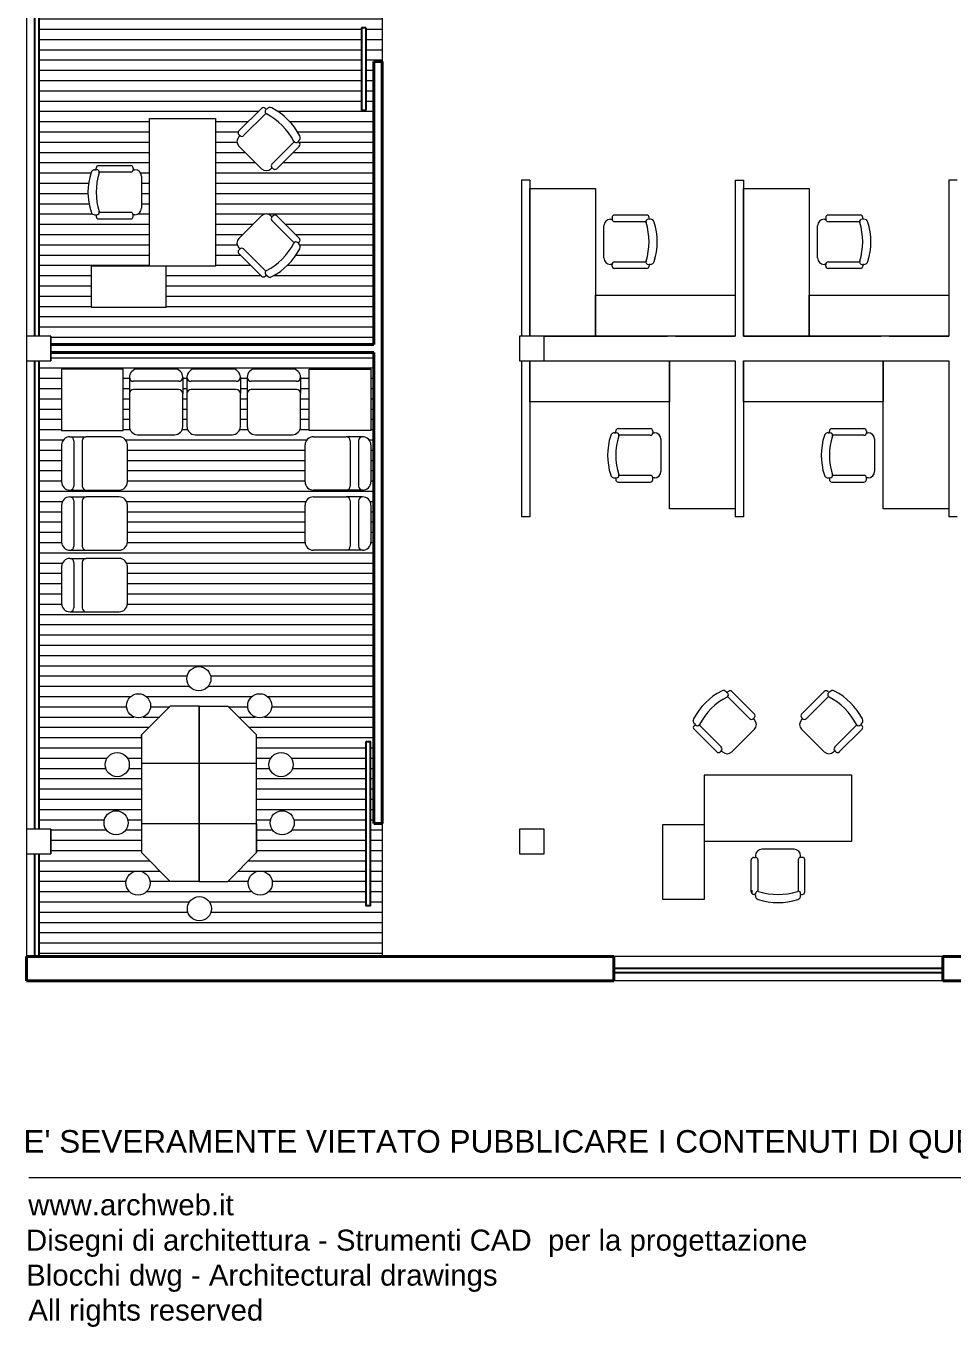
# Model space of a CAD drawing. Header units: millimetres. Extents: x 318.7 to 349.2, y 160.5 to 190.4.
# Drawn here: x 318.8 to 330.07, y 160.52 to 176.36 of the extents above; entities that cross this region are included whole.
import ezdxf

# ---------------------------------------------------------------- set-up
doc = ezdxf.new("R2010")
doc.units = ezdxf.units.MM
for name, color, linetype, lineweight in [('ARREDI attrezzature - furniture', 175, 'Continuous', 9), ('MURATURA sezioni - section wall', 7, 'Continuous', 40), ('PAVIMENTAZIONE - flooring', 250, 'Continuous', 5), ('PILASTRI struttura - structure', 7, 'Continuous', 13), ('PROIEZIONI finissime - fine lines', 251, 'Continuous', 9), ('www.archweb.it - All rights reserved', 2, 'Continuous', 5)]:
    doc.layers.add(name, color=color, linetype=linetype, lineweight=lineweight)
doc.layers.add('VETRATE sezioni - windows sections', color=171, linetype='Continuous', true_color=0x4d79ff)
doc.styles.get("Standard").update_dxf_attribs({"font": 'arial.ttf'})
pattern_1 = [(360, (131.6294, 301.07183), (0, 0.125), [])]

msp = doc.modelspace()

# ---------------------------------------------------------------- hatches: boundary and pattern name
at = {"layer": 'PAVIMENTAZIONE - flooring'}
h = msp.add_hatch(dxfattribs=at)
h.set_pattern_fill('LINE', color=256, style=0)
h.set_pattern_definition(pattern_1)
h.paths.add_polyline_path([(323.029, 172.483), (323.029, 175.929), (323.129, 175.929), (323.129, 176.929), (323.029, 176.929), (323.029, 178.383), (319.1, 178.383), (319.1, 178.283), (318.95, 178.283), (318.95, 172.583), (319.1, 172.583), (319.1, 172.483)])
h.paths.add_polyline_path([(321.787, 175.363, -0.157671), (322.127, 175.023, -0.325305), (322.118, 174.965), (322.107, 174.954), (322.122, 174.94, -0.414214), (322.122, 174.898), (321.846, 174.622, -0.414214), (321.803, 174.622), (321.789, 174.636), (321.775, 174.622, -0.414214), (321.662, 174.622), (321.386, 174.898, -0.414214), (321.386, 175.011), (321.4, 175.025), (321.386, 175.039, -0.414214), (321.386, 175.082), (321.662, 175.357, -0.414214), (321.704, 175.357), (321.719, 175.343), (321.729, 175.353, -0.325305)], flags=16)
h.paths.add_polyline_path([(321.1, 175.236), (321.1, 173.436), (320.5, 173.436), (320.5, 172.936), (319.588, 172.936), (319.588, 173.436), (320.3, 173.436), (320.3, 175.236)], flags=16)
h.paths.add_polyline_path([(322.88, 176.337), (322.93, 176.337), (322.93, 175.337), (322.88, 175.337)], flags=16)
h.paths.add_polyline_path([(321.775, 174.049), (321.789, 174.035), (321.803, 174.049, -0.414214), (321.846, 174.049), (322.122, 173.773, -0.414214), (322.122, 173.731), (322.107, 173.717), (322.118, 173.707, -0.325305), (322.127, 173.648, -0.157671), (321.787, 173.309, -0.325305), (321.729, 173.318), (321.719, 173.328), (321.704, 173.314, -0.414214), (321.662, 173.314), (321.386, 173.59, -0.414214), (321.386, 173.632), (321.4, 173.646), (321.386, 173.66, -0.414214), (321.386, 173.773), (321.662, 174.049, -0.414214)], flags=16)
h.paths.add_polyline_path([(320.2, 174.531), (320.2, 174.141, -0.414214), (320.12, 174.061), (320.1, 174.061), (320.1, 174.041, -0.414214), (320.07, 174.011), (319.68, 174.011, -0.414214), (319.65, 174.041), (319.65, 174.061), (319.635, 174.061, -0.325305), (319.588, 174.095, -0.157671), (319.588, 174.576, -0.325305), (319.635, 174.611), (319.65, 174.611), (319.65, 174.631, -0.414214), (319.68, 174.661), (320.07, 174.661, -0.414214), (320.1, 174.631), (320.1, 174.611), (320.12, 174.611, -0.414214)], flags=16)
h.paths.add_polyline_path([(321.587, 177.489, -0.414214), (321.487, 177.589), (321.487, 177.989), (321.487, 178.189, -0.414214), (321.587, 178.289), (322.037, 178.289, -0.414214), (322.137, 178.189), (322.137, 177.989), (322.137, 177.589, -0.414214), (322.037, 177.489)], flags=16)
h.paths.add_polyline_path([(321.304, 177.489), (320.854, 177.489, -0.414214), (320.754, 177.589), (320.754, 177.989), (320.754, 178.189, -0.414214), (320.854, 178.289), (321.304, 178.289, -0.414214), (321.404, 178.189), (321.404, 177.989), (321.404, 177.589, -0.414214)], flags=16)
h.paths.add_polyline_path([(319.929, 176.814), (319.529, 176.814), (319.329, 176.814, -0.414214), (319.229, 176.914), (319.229, 177.364, -0.414214), (319.329, 177.464), (319.529, 177.464), (319.929, 177.464, -0.414214), (320.029, 177.364), (320.029, 176.914, -0.414214)], flags=16)
h.paths.add_polyline_path([(320.604, 177.489), (320.154, 177.489, -0.414214), (320.054, 177.589), (320.054, 177.989), (320.054, 178.189, -0.414214), (320.154, 178.289), (320.604, 178.289, -0.414214), (320.704, 178.189), (320.704, 177.989), (320.704, 177.589, -0.414214)], flags=16)
h.paths.add_polyline_path([(319.979, 177.539), (319.229, 177.539), (319.229, 178.289), (319.979, 178.289)], flags=16)
h = msp.add_hatch(dxfattribs=at)
h.set_pattern_fill('LINE', color=256, style=0)
h.set_pattern_definition(pattern_1)
h.paths.add_polyline_path([(322.192, 170.527, -0.414214), (322.292, 170.627), (322.692, 170.627), (322.892, 170.627, -0.414214), (322.992, 170.527), (322.992, 170.077, -0.414214), (322.892, 169.977), (322.692, 169.977), (322.292, 169.977, -0.414214), (322.192, 170.077)], flags=16)
h.paths.add_polyline_path([(322.192, 170.809), (322.192, 171.259, -0.414214), (322.292, 171.359), (322.692, 171.359), (322.892, 171.359, -0.414214), (322.992, 171.259), (322.992, 170.809, -0.414214), (322.892, 170.709), (322.692, 170.709), (322.292, 170.709, -0.414214)], flags=16)
h.paths.add_polyline_path([(321.304, 171.384), (320.854, 171.384, -0.414214), (320.754, 171.484), (320.754, 171.884), (320.754, 172.084, -0.414214), (320.854, 172.184), (321.304, 172.184, -0.414214), (321.404, 172.084), (321.404, 171.884), (321.404, 171.484, -0.414214)], flags=16)
h.paths.add_polyline_path([(321.487, 171.484), (321.487, 171.884), (321.487, 172.084, -0.414214), (321.587, 172.184), (322.037, 172.184, -0.414214), (322.137, 172.084), (322.137, 171.884), (322.137, 171.484, -0.414214), (322.037, 171.384), (321.587, 171.384, -0.414214)], flags=16)
h.paths.add_polyline_path([(320.029, 170.077, -0.414214), (319.929, 169.977), (319.529, 169.977), (319.329, 169.977, -0.414214), (319.229, 170.077), (319.229, 170.527, -0.414214), (319.329, 170.627), (319.529, 170.627), (319.929, 170.627, -0.414214), (320.029, 170.527)], flags=16)
h.paths.add_polyline_path([(320.029, 169.778), (320.029, 169.328, -0.414214), (319.929, 169.228), (319.529, 169.228), (319.329, 169.228, -0.414214), (319.229, 169.328), (319.229, 169.778, -0.414214), (319.329, 169.878), (319.529, 169.878), (319.929, 169.878, -0.414214)], flags=16)
h.paths.add_polyline_path([(320.604, 171.384), (320.154, 171.384, -0.414214), (320.054, 171.484), (320.054, 171.884), (320.054, 172.084, -0.414214), (320.154, 172.184), (320.604, 172.184, -0.414214), (320.704, 172.084), (320.704, 171.884), (320.704, 171.484, -0.414214)], flags=16)
h.paths.add_polyline_path([(319.929, 170.709), (319.529, 170.709), (319.329, 170.709, -0.414214), (319.229, 170.809), (319.229, 171.259, -0.414214), (319.329, 171.359), (319.529, 171.359), (319.929, 171.359, -0.414214), (320.029, 171.259), (320.029, 170.809, -0.414214)], flags=16)
h.paths.add_polyline_path([(322.242, 171.434), (322.242, 172.184), (322.992, 172.184), (322.992, 171.434)], flags=16)
h.paths.add_polyline_path([(320.899, 168.265, -1), (320.899, 168.56, -1)], flags=16)
h.paths.add_polyline_path([(321.64, 168.231, -1), (321.64, 167.936, -1)], flags=16)
h.paths.add_polyline_path([(319.979, 171.434), (319.229, 171.434), (319.229, 172.184), (319.979, 172.184)], flags=16)
h.paths.add_polyline_path([(321.252, 168.079), (321.602, 167.729), (321.602, 167.682), (321.602, 166.296), (321.252, 165.946), (320.902, 165.946), (320.552, 165.946), (320.202, 166.296), (320.202, 167.729), (320.552, 168.079), (320.902, 168.079)], flags=16)
h.paths.add_polyline_path([(320.165, 167.936, -1), (320.165, 168.231, -1)], flags=16)
h.paths.add_polyline_path([(321.899, 167.514, -1), (321.899, 167.22, -1)], flags=16)
h.paths.add_polyline_path([(319.906, 167.22, -1), (319.906, 167.514, -1)], flags=16)
h.paths.add_polyline_path([(321.913, 166.807, -1), (321.913, 166.512, -1)], flags=16)
h.paths.add_polyline_path([(319.892, 166.512, -1), (319.892, 166.807, -1)], flags=16)
h.paths.add_polyline_path([(321.646, 166.072, -1), (321.646, 165.778, -1)], flags=16)
h.paths.add_polyline_path([(320.159, 165.778, -1), (320.159, 166.072, -1)], flags=16)
h.paths.add_polyline_path([(320.906, 165.465, -1), (320.906, 165.76, -1)], flags=16)
h.paths.add_polyline_path([(323.129, 165.033), (323.129, 166.649), (323.029, 166.649), (323.029, 172.383), (319.1, 172.383), (319.1, 172.283), (318.95, 172.283), (318.95, 166.583), (319.1, 166.583), (319.1, 166.283), (318.95, 166.283), (318.95, 165.033)])
h.paths.add_polyline_path([(322.985, 165.649), (322.935, 165.649), (322.935, 167.649), (322.985, 167.649)])

# ---------------------------------------------------------------- linework, layer by layer
at = {"layer": 'ARREDI attrezzature - furniture'}
for p, q in [((321.662, 175.357), (321.386, 175.082)), ((321.719, 175.343), (321.704, 175.357)), ((321.729, 175.353), (321.719, 175.343)), ((320.3, 175.236), (321.1, 175.236)), ((320.3, 173.436), (320.3, 175.236)), ((321.1, 175.236), (321.1, 173.436)), ((321.443, 175.025), (321.713, 175.295)), ((321.386, 175.039), (321.4, 175.025)), ((321.386, 175.011), (321.4, 175.025)), ((321.662, 174.622), (321.386, 174.898)), ((321.789, 174.679), (322.059, 174.949)), ((322.122, 174.898), (321.846, 174.622)), ((322.118, 174.965), (322.107, 174.954)), ((322.107, 174.954), (322.122, 174.94)), ((319.635, 174.611), (319.65, 174.611)), ((319.65, 174.611), (319.65, 174.631)), ((319.68, 174.661), (320.07, 174.661)), ((320.07, 174.581), (319.688, 174.581)), ((320.1, 174.631), (320.1, 174.611)), ((320.1, 174.611), (320.12, 174.611)), ((321.789, 174.636), (321.775, 174.622)), ((321.803, 174.622), (321.789, 174.636)), ((320.2, 174.531), (320.2, 174.141)), ((324.825, 174.483), (324.825, 172.583)), ((324.925, 174.483), (324.825, 174.483)), ((324.825, 174.483), (324.825, 172.583)), ((324.925, 174.483), (324.825, 174.483)), ((324.925, 174.483), (324.925, 172.583)), ((324.925, 174.483), (324.925, 172.583)), ((327.425, 174.483), (327.425, 172.583)), ((327.425, 174.483), (327.525, 174.483)), ((327.425, 174.483), (327.425, 172.583)), ((327.425, 174.483), (327.525, 174.483)), ((327.525, 174.483), (327.525, 172.583)), ((327.525, 174.483), (327.525, 172.583)), ((330.025, 174.483), (330.025, 172.583)), ((330.125, 174.483), (330.025, 174.483)), ((330.025, 174.483), (330.025, 172.583)), ((330.125, 174.483), (330.025, 174.483)), ((324.925, 172.583), (324.925, 174.383)), ((324.925, 174.383), (325.725, 174.383)), ((324.925, 172.583), (324.925, 174.383)), ((324.925, 174.383), (325.725, 174.383)), ((325.725, 174.383), (325.725, 172.583)), ((325.725, 174.383), (325.725, 172.583)), ((327.525, 172.583), (327.525, 174.383)), ((327.525, 174.383), (328.325, 174.383)), ((327.525, 172.583), (327.525, 174.383)), ((327.525, 174.383), (328.325, 174.383)), ((328.325, 174.383), (328.325, 172.583)), ((328.325, 174.383), (328.325, 172.583)), ((320.07, 174.091), (319.688, 174.091)), ((319.635, 174.061), (319.65, 174.061)), ((319.65, 174.061), (319.65, 174.041)), ((319.68, 174.011), (320.07, 174.011)), ((320.12, 174.061), (320.1, 174.061)), ((320.1, 174.041), (320.1, 174.061)), ((321.386, 173.773), (321.662, 174.049)), ((321.775, 174.049), (321.789, 174.035)), ((321.803, 174.049), (321.789, 174.035)), ((321.789, 173.993), (322.059, 173.722)), ((322.122, 173.773), (321.846, 174.049)), ((325.827, 173.538), (325.827, 173.928)), ((325.827, 173.538), (325.827, 173.928)), ((325.907, 174.008), (325.927, 174.008)), ((325.907, 174.008), (325.927, 174.008)), ((325.927, 174.028), (325.927, 174.008)), ((325.927, 174.028), (325.927, 174.008)), ((326.347, 174.058), (325.957, 174.058)), ((326.347, 174.058), (325.957, 174.058)), ((325.957, 173.978), (326.339, 173.978)), ((325.957, 173.978), (326.339, 173.978)), ((326.377, 174.008), (326.377, 174.028)), ((326.377, 174.008), (326.377, 174.028)), ((326.392, 174.008), (326.377, 174.008)), ((326.392, 174.008), (326.377, 174.008)), ((328.427, 173.538), (328.427, 173.928)), ((328.427, 173.538), (328.427, 173.928)), ((328.507, 174.008), (328.527, 174.008)), ((328.507, 174.008), (328.527, 174.008)), ((328.527, 174.028), (328.527, 174.008)), ((328.527, 174.028), (328.527, 174.008)), ((328.947, 174.058), (328.557, 174.058)), ((328.947, 174.058), (328.557, 174.058)), ((328.557, 173.978), (328.939, 173.978)), ((328.557, 173.978), (328.939, 173.978)), ((328.977, 174.008), (328.977, 174.028)), ((328.977, 174.008), (328.977, 174.028)), ((328.992, 174.008), (328.977, 174.008)), ((328.992, 174.008), (328.977, 174.008)), ((321.4, 173.646), (321.386, 173.66)), ((321.386, 173.632), (321.4, 173.646)), ((321.443, 173.646), (321.713, 173.376)), ((322.107, 173.717), (322.122, 173.731)), ((322.118, 173.707), (322.107, 173.717)), ((321.662, 173.314), (321.386, 173.59)), ((325.927, 173.458), (325.907, 173.458)), ((325.927, 173.458), (325.907, 173.458)), ((325.927, 173.438), (325.927, 173.458)), ((325.927, 173.438), (325.927, 173.458)), ((325.957, 173.488), (326.339, 173.488)), ((325.957, 173.488), (326.339, 173.488)), ((326.377, 173.458), (326.377, 173.438)), ((326.392, 173.458), (326.377, 173.458)), ((326.377, 173.458), (326.377, 173.438)), ((326.392, 173.458), (326.377, 173.458)), ((328.527, 173.458), (328.507, 173.458)), ((328.527, 173.458), (328.507, 173.458)), ((328.527, 173.438), (328.527, 173.458)), ((328.527, 173.438), (328.527, 173.458)), ((328.557, 173.488), (328.939, 173.488)), ((328.557, 173.488), (328.939, 173.488)), ((328.977, 173.458), (328.977, 173.438)), ((328.992, 173.458), (328.977, 173.458)), ((328.977, 173.458), (328.977, 173.438)), ((328.992, 173.458), (328.977, 173.458)), ((319.588, 173.436), (319.588, 172.936)), ((320.5, 173.436), (319.588, 173.436)), ((321.1, 173.436), (320.3, 173.436)), ((320.5, 172.936), (320.5, 173.436)), ((321.719, 173.328), (321.704, 173.314)), ((321.729, 173.318), (321.719, 173.328)), ((326.347, 173.408), (325.957, 173.408)), ((326.347, 173.408), (325.957, 173.408)), ((328.947, 173.408), (328.557, 173.408)), ((328.947, 173.408), (328.557, 173.408)), ((325.725, 172.583), (325.725, 173.083)), ((325.725, 173.083), (327.425, 173.083)), ((325.725, 172.583), (325.725, 173.083)), ((325.725, 173.083), (327.425, 173.083)), ((327.425, 173.083), (327.425, 172.583)), ((327.425, 173.083), (327.425, 172.583)), ((328.325, 172.583), (328.325, 173.083)), ((328.325, 173.083), (330.025, 173.083)), ((328.325, 172.583), (328.325, 173.083)), ((328.325, 173.083), (330.025, 173.083)), ((330.025, 173.083), (330.025, 172.583)), ((330.025, 173.083), (330.025, 172.583)), ((319.588, 172.936), (320.5, 172.936)), ((325.725, 172.583), (325.1, 172.583)), ((325.1, 172.583), (326.6, 172.583)), ((325.725, 172.583), (325.1, 172.583)), ((325.1, 172.583), (326.6, 172.583)), ((327.425, 172.583), (325.725, 172.583)), ((327.425, 172.583), (325.725, 172.583)), ((326.7, 172.583), (327.425, 172.583)), ((326.7, 172.583), (327.425, 172.583)), ((328.325, 172.583), (327.525, 172.583)), ((327.525, 172.583), (329.2, 172.583)), ((328.325, 172.583), (327.525, 172.583)), ((327.525, 172.583), (329.2, 172.583)), ((330.025, 172.583), (328.325, 172.583)), ((330.025, 172.583), (328.325, 172.583)), ((329.3, 172.583), (330.025, 172.583)), ((329.3, 172.583), (330.025, 172.583)), ((319.979, 172.184), (319.229, 172.184)), ((319.229, 172.184), (319.229, 171.434)), ((319.979, 171.434), (319.979, 172.184)), ((320.604, 172.184), (320.154, 172.184)), ((321.304, 172.184), (320.854, 172.184)), ((322.037, 172.184), (321.587, 172.184)), ((322.242, 172.184), (322.992, 172.184)), ((322.242, 171.434), (322.242, 172.184)), ((322.992, 172.184), (322.992, 171.434)), ((324.825, 172.283), (324.825, 170.383)), ((324.825, 172.283), (324.825, 170.383)), ((324.925, 172.283), (324.925, 170.383)), ((324.925, 171.783), (324.925, 172.283)), ((324.925, 172.283), (324.925, 170.383)), ((324.925, 171.783), (324.925, 172.283)), ((325.1, 172.283), (326.625, 172.283)), ((325.1, 172.283), (326.4, 172.283)), ((325.1, 172.283), (326.625, 172.283)), ((325.1, 172.283), (326.4, 172.283)), ((326.4, 172.283), (326.6, 172.283)), ((326.4, 172.283), (326.6, 172.283)), ((326.625, 170.483), (326.625, 172.283)), ((326.625, 172.283), (327.425, 172.283)), ((326.625, 172.283), (326.625, 171.783)), ((326.625, 170.483), (326.625, 172.283)), ((326.625, 172.283), (327.425, 172.283)), ((326.625, 172.283), (326.625, 171.783)), ((326.7, 172.283), (327.425, 172.283)), ((326.7, 172.283), (327.425, 172.283)), ((327.425, 172.283), (327.425, 170.483)), ((327.425, 172.283), (327.425, 170.383)), ((327.425, 172.283), (327.425, 170.483)), ((327.425, 172.283), (327.425, 170.383)), ((327.525, 171.783), (327.525, 172.283)), ((327.525, 172.283), (329.225, 172.283)), ((327.525, 172.283), (327.525, 170.383)), ((327.525, 172.283), (328.7, 172.283)), ((327.525, 171.783), (327.525, 172.283)), ((327.525, 172.283), (329.225, 172.283)), ((327.525, 172.283), (327.525, 170.383)), ((327.525, 172.283), (328.7, 172.283)), ((328.7, 172.283), (329.2, 172.283)), ((328.7, 172.283), (329.2, 172.283)), ((329.225, 170.483), (329.225, 172.283)), ((329.225, 172.283), (330.025, 172.283)), ((329.225, 172.283), (329.225, 171.783)), ((329.225, 170.483), (329.225, 172.283)), ((329.225, 172.283), (330.025, 172.283)), ((329.225, 172.283), (329.225, 171.783)), ((329.3, 172.283), (330.025, 172.283)), ((329.3, 172.283), (330.025, 172.283)), ((330.025, 172.283), (330.025, 170.483)), ((330.025, 172.283), (330.025, 170.383)), ((330.025, 172.283), (330.025, 170.483)), ((330.025, 172.283), (330.025, 170.383)), ((320.054, 172.084), (320.054, 171.884)), ((320.054, 172.084), (320.054, 172.084)), ((320.654, 172.034), (320.104, 172.034)), ((320.704, 172.084), (320.704, 171.884)), ((320.704, 172.084), (320.704, 172.084)), ((320.754, 172.084), (320.754, 171.884)), ((320.754, 172.084), (320.754, 172.084)), ((321.354, 172.034), (320.804, 172.034)), ((321.404, 172.084), (321.404, 171.884)), ((321.404, 172.084), (321.404, 172.084)), ((321.487, 172.084), (321.487, 171.884)), ((321.487, 172.084), (321.487, 172.084)), ((322.087, 172.034), (321.537, 172.034)), ((322.137, 172.084), (322.137, 171.884)), ((322.137, 172.084), (322.137, 172.084)), ((320.054, 171.884), (320.054, 171.484)), ((320.654, 171.934), (320.104, 171.934)), ((320.704, 171.484), (320.704, 171.884)), ((320.754, 171.884), (320.754, 171.484)), ((321.354, 171.934), (320.804, 171.934)), ((321.404, 171.484), (321.404, 171.884)), ((321.487, 171.884), (321.487, 171.484)), ((322.087, 171.934), (321.537, 171.934)), ((322.137, 171.484), (322.137, 171.884)), ((326.625, 171.783), (324.925, 171.783)), ((326.625, 171.783), (324.925, 171.783)), ((329.225, 171.783), (327.525, 171.783)), ((329.225, 171.783), (327.525, 171.783)), ((319.229, 171.434), (319.979, 171.434)), ((320.154, 171.384), (320.604, 171.384)), ((320.854, 171.384), (321.304, 171.384)), ((321.587, 171.384), (322.037, 171.384)), ((322.992, 171.434), (322.242, 171.434)), ((325.958, 171.408), (325.972, 171.408)), ((325.958, 171.408), (325.972, 171.408)), ((325.972, 171.408), (325.972, 171.428)), ((325.972, 171.408), (325.972, 171.428)), ((326.002, 171.458), (326.392, 171.458)), ((326.002, 171.458), (326.392, 171.458)), ((326.422, 171.428), (326.422, 171.408)), ((326.422, 171.428), (326.422, 171.408)), ((326.422, 171.408), (326.442, 171.408)), ((326.422, 171.408), (326.442, 171.408)), ((328.558, 171.408), (328.572, 171.408)), ((328.558, 171.408), (328.572, 171.408)), ((328.572, 171.408), (328.572, 171.428)), ((328.572, 171.408), (328.572, 171.428)), ((328.602, 171.458), (328.992, 171.458)), ((328.602, 171.458), (328.992, 171.458)), ((329.022, 171.428), (329.022, 171.408)), ((329.022, 171.428), (329.022, 171.408)), ((329.022, 171.408), (329.042, 171.408)), ((329.022, 171.408), (329.042, 171.408)), ((319.229, 171.259), (319.229, 170.809)), ((319.329, 171.359), (319.529, 171.359)), ((319.329, 171.359), (319.329, 171.359)), ((319.379, 171.309), (319.379, 170.759)), ((319.479, 171.309), (319.479, 170.759)), ((319.929, 171.359), (319.529, 171.359)), ((320.029, 170.809), (320.029, 171.259)), ((322.192, 170.809), (322.192, 171.259)), ((322.292, 171.359), (322.692, 171.359)), ((322.892, 171.359), (322.692, 171.359)), ((322.742, 171.309), (322.742, 170.759)), ((322.842, 171.309), (322.842, 170.759)), ((322.892, 171.359), (322.892, 171.359)), ((322.992, 171.259), (322.992, 170.809)), ((326.392, 171.378), (326.01, 171.378)), ((326.392, 171.378), (326.01, 171.378)), ((326.522, 171.328), (326.522, 170.938)), ((326.522, 171.328), (326.522, 170.938)), ((328.992, 171.378), (328.61, 171.378)), ((328.992, 171.378), (328.61, 171.378)), ((329.122, 171.328), (329.122, 170.938)), ((329.122, 171.328), (329.122, 170.938)), ((325.958, 170.858), (325.972, 170.858)), ((325.958, 170.858), (325.972, 170.858)), ((325.972, 170.858), (325.972, 170.838)), ((325.972, 170.858), (325.972, 170.838)), ((326.002, 170.808), (326.392, 170.808)), ((326.002, 170.808), (326.392, 170.808)), ((326.392, 170.888), (326.01, 170.888)), ((326.392, 170.888), (326.01, 170.888)), ((326.442, 170.858), (326.422, 170.858)), ((326.422, 170.838), (326.422, 170.858)), ((326.442, 170.858), (326.422, 170.858)), ((326.422, 170.838), (326.422, 170.858)), ((328.558, 170.858), (328.572, 170.858)), ((328.558, 170.858), (328.572, 170.858)), ((328.572, 170.858), (328.572, 170.838)), ((328.572, 170.858), (328.572, 170.838)), ((328.602, 170.808), (328.992, 170.808)), ((328.602, 170.808), (328.992, 170.808)), ((328.992, 170.888), (328.61, 170.888)), ((328.992, 170.888), (328.61, 170.888)), ((329.042, 170.858), (329.022, 170.858)), ((329.022, 170.838), (329.022, 170.858)), ((329.042, 170.858), (329.022, 170.858)), ((329.022, 170.838), (329.022, 170.858)), ((319.329, 170.709), (319.529, 170.709)), ((319.329, 170.709), (319.329, 170.709)), ((319.329, 170.627), (319.529, 170.627)), ((319.329, 170.627), (319.329, 170.627)), ((319.529, 170.709), (319.929, 170.709)), ((319.929, 170.627), (319.529, 170.627)), ((322.692, 170.709), (322.292, 170.709)), ((322.292, 170.627), (322.692, 170.627)), ((322.892, 170.709), (322.692, 170.709)), ((322.892, 170.627), (322.692, 170.627)), ((322.892, 170.709), (322.892, 170.709)), ((322.892, 170.627), (322.892, 170.627)), ((319.229, 170.527), (319.229, 170.077)), ((319.379, 170.577), (319.379, 170.027)), ((319.479, 170.577), (319.479, 170.027)), ((320.029, 170.077), (320.029, 170.527)), ((322.192, 170.077), (322.192, 170.527)), ((322.742, 170.577), (322.742, 170.027)), ((322.842, 170.577), (322.842, 170.027)), ((322.992, 170.527), (322.992, 170.077)), ((327.425, 170.483), (326.625, 170.483)), ((327.425, 170.483), (326.625, 170.483)), ((330.025, 170.483), (329.225, 170.483)), ((330.025, 170.483), (329.225, 170.483)), ((324.925, 170.383), (324.825, 170.383)), ((324.925, 170.383), (324.825, 170.383)), ((327.525, 170.383), (327.425, 170.383)), ((327.525, 170.383), (327.425, 170.383)), ((330.125, 170.383), (330.025, 170.383)), ((330.125, 170.383), (330.025, 170.383)), ((319.329, 169.977), (319.529, 169.977)), ((319.329, 169.977), (319.329, 169.977)), ((319.529, 169.977), (319.929, 169.977)), ((322.692, 169.977), (322.292, 169.977)), ((322.892, 169.977), (322.692, 169.977)), ((322.892, 169.977), (322.892, 169.977)), ((319.329, 169.878), (319.529, 169.878)), ((319.329, 169.878), (319.329, 169.878)), ((319.379, 169.828), (319.379, 169.278)), ((319.479, 169.828), (319.479, 169.278)), ((319.929, 169.878), (319.529, 169.878)), ((319.229, 169.778), (319.229, 169.328)), ((320.029, 169.328), (320.029, 169.778)), ((319.329, 169.228), (319.529, 169.228)), ((319.329, 169.228), (319.329, 169.228)), ((319.529, 169.228), (319.929, 169.228)), ((327.317, 168.255), (327.327, 168.244)), ((327.317, 168.255), (327.327, 168.244)), ((327.327, 168.244), (327.341, 168.259)), ((327.327, 168.244), (327.341, 168.259)), ((327.384, 168.259), (327.66, 167.983)), ((327.384, 168.259), (327.66, 167.983)), ((328.508, 168.259), (328.232, 167.983)), ((328.508, 168.259), (328.232, 167.983)), ((328.565, 168.244), (328.551, 168.259)), ((328.565, 168.244), (328.551, 168.259)), ((328.575, 168.255), (328.565, 168.244)), ((328.575, 168.255), (328.565, 168.244)), ((320.202, 167.729), (320.552, 168.079)), ((320.902, 168.079), (320.552, 168.079)), ((320.902, 168.079), (320.902, 167.379)), ((320.902, 167.379), (320.902, 168.079)), ((320.902, 168.079), (321.252, 168.079)), ((321.252, 168.079), (321.602, 167.729)), ((327.603, 167.926), (327.333, 168.196)), ((327.603, 167.926), (327.333, 168.196)), ((328.289, 167.926), (328.559, 168.196)), ((328.289, 167.926), (328.559, 168.196)), ((327.66, 167.94), (327.645, 167.926)), ((327.66, 167.94), (327.645, 167.926)), ((327.66, 167.912), (327.645, 167.926)), ((327.66, 167.912), (327.645, 167.926)), ((328.232, 167.94), (328.246, 167.926)), ((328.232, 167.94), (328.246, 167.926)), ((328.246, 167.926), (328.232, 167.912)), ((328.246, 167.926), (328.232, 167.912)), ((326.938, 167.855), (326.924, 167.841)), ((326.938, 167.855), (326.924, 167.841)), ((326.924, 167.799), (327.2, 167.523)), ((326.924, 167.799), (327.2, 167.523)), ((326.928, 167.866), (326.938, 167.855)), ((326.928, 167.866), (326.938, 167.855)), ((327.257, 167.58), (326.986, 167.85)), ((327.257, 167.58), (326.986, 167.85)), ((327.384, 167.523), (327.66, 167.799)), ((327.384, 167.523), (327.66, 167.799)), ((328.232, 167.799), (328.508, 167.523)), ((328.232, 167.799), (328.508, 167.523)), ((328.635, 167.58), (328.906, 167.85)), ((328.635, 167.58), (328.906, 167.85)), ((328.968, 167.799), (328.692, 167.523)), ((328.968, 167.799), (328.692, 167.523)), ((328.964, 167.866), (328.954, 167.855)), ((328.964, 167.866), (328.954, 167.855)), ((328.954, 167.855), (328.968, 167.841)), ((328.954, 167.855), (328.968, 167.841)), ((320.202, 167.682), (320.202, 167.729)), ((320.202, 167.729), (320.202, 166.296)), ((320.902, 167.682), (320.902, 166.232)), ((320.902, 166.232), (320.902, 167.682)), ((321.602, 167.682), (321.602, 167.729)), ((321.602, 166.296), (321.602, 167.682)), ((327.242, 167.523), (327.257, 167.537)), ((327.242, 167.523), (327.257, 167.537)), ((327.257, 167.537), (327.271, 167.523)), ((327.257, 167.537), (327.271, 167.523)), ((328.621, 167.523), (328.635, 167.537)), ((328.621, 167.523), (328.635, 167.537)), ((328.65, 167.523), (328.635, 167.537)), ((328.65, 167.523), (328.635, 167.537)), ((320.902, 167.379), (320.202, 167.379)), ((321.602, 167.379), (320.902, 167.379)), ((321.602, 167.379), (320.902, 167.379)), ((328.846, 167.237), (327.046, 167.237)), ((327.046, 167.237), (327.046, 166.437)), ((328.846, 167.237), (327.046, 167.237)), ((327.046, 167.237), (327.046, 166.437)), ((328.846, 166.437), (328.846, 167.237)), ((328.846, 166.437), (328.846, 167.237)), ((320.902, 166.646), (320.202, 166.646)), ((321.602, 166.646), (320.902, 166.646)), ((320.902, 165.946), (320.902, 166.646)), ((320.902, 166.646), (320.902, 165.946)), ((321.602, 166.646), (321.602, 166.296)), ((326.546, 165.725), (326.546, 166.637)), ((326.546, 166.637), (327.046, 166.637)), ((326.546, 165.725), (326.546, 166.637)), ((326.546, 166.637), (327.046, 166.637)), ((327.046, 166.637), (327.046, 165.725)), ((327.046, 166.637), (327.046, 165.725)), ((327.046, 166.437), (328.846, 166.437)), ((327.046, 166.437), (328.846, 166.437)), ((328.141, 166.337), (327.751, 166.337)), ((328.141, 166.337), (327.751, 166.337)), ((320.202, 166.296), (320.552, 165.946)), ((321.252, 165.946), (321.602, 166.296)), ((327.621, 165.817), (327.621, 166.207)), ((327.621, 165.817), (327.621, 166.207)), ((327.651, 166.237), (327.671, 166.237)), ((327.651, 166.237), (327.671, 166.237)), ((327.671, 166.257), (327.671, 166.237)), ((327.671, 166.257), (327.671, 166.237)), ((327.701, 166.207), (327.701, 165.825)), ((327.701, 166.207), (327.701, 165.825)), ((328.191, 166.207), (328.191, 165.825)), ((328.191, 166.207), (328.191, 165.825)), ((328.221, 166.237), (328.221, 166.257)), ((328.221, 166.237), (328.221, 166.257)), ((328.241, 166.237), (328.221, 166.237)), ((328.241, 166.237), (328.221, 166.237)), ((328.271, 165.817), (328.271, 166.207)), ((328.271, 165.817), (328.271, 166.207)), ((320.902, 165.946), (320.552, 165.946)), ((320.902, 165.946), (321.252, 165.946)), ((327.046, 165.725), (326.546, 165.725)), ((327.046, 165.725), (326.546, 165.725)), ((327.629, 165.838), (327.629, 165.796)), ((327.671, 165.787), (327.651, 165.787)), ((327.671, 165.787), (327.651, 165.787)), ((327.671, 165.772), (327.671, 165.787)), ((327.671, 165.772), (327.671, 165.787)), ((328.221, 165.787), (328.241, 165.787)), ((328.221, 165.772), (328.221, 165.787)), ((328.221, 165.787), (328.241, 165.787)), ((328.221, 165.772), (328.221, 165.787))]:
    msp.add_line(p, q, dxfattribs=at)
for centre in [(320.899, 168.413), (320.165, 168.084), (321.64, 168.084), (319.906, 167.367), (321.899, 167.367), (319.892, 166.659), (321.913, 166.659), (320.159, 165.925), (321.646, 165.925), (320.906, 165.613)]:
    msp.add_circle(centre, 0.147, dxfattribs=at)
for centre, radius, start, end in [((321.683, 175.336), 0.03, 45, 135), ((321.764, 175.318), 0.05, 62.9202, 135), ((321.431, 174.667), 0.781, 27.0798, 62.9202), ((321.734, 175.316), 0.03, 135, 242.578), ((321.361, 174.596), 0.781, 27.422, 62.578), ((321.407, 175.06), 0.03, 135, 225), ((321.443, 174.954), 0.08, 135, 225), ((321.422, 175.046), 0.03, 225, 315), ((322.081, 174.97), 0.03, 207.422, 315), ((322.082, 175), 0.05, 315, 27.0798), ((322.1, 174.919), 0.03, 315, 45), ((320.331, 174.336), 0.781, 162.0798, 197.9202), ((319.635, 174.561), 0.05, 90, 162.0798), ((319.68, 174.631), 0.03, 90, 180), ((320.431, 174.336), 0.781, 162.422, 197.578), ((319.658, 174.581), 0.03, 342.422, 90), ((320.07, 174.631), 0.03, 0, 90), ((320.07, 174.611), 0.03, 270, 0), ((320.12, 174.531), 0.08, 0, 90), ((321.719, 174.679), 0.08, 225, 315), ((321.81, 174.657), 0.03, 135, 225), ((321.825, 174.643), 0.03, 225, 315), ((319.635, 174.111), 0.05, 197.9202, 270), ((319.658, 174.091), 0.03, 270, 17.578), ((320.07, 174.061), 0.03, 0, 90), ((320.12, 174.141), 0.08, 270, 0), ((319.68, 174.041), 0.03, 180, 270), ((320.07, 174.041), 0.03, 270, 0), ((321.719, 173.993), 0.08, 45, 135), ((321.81, 174.014), 0.03, 135, 225), ((321.825, 174.028), 0.03, 45, 135), ((325.907, 173.928), 0.08, 90, 180), ((325.907, 173.928), 0.08, 90, 180), ((325.957, 174.028), 0.03, 90, 180), ((325.957, 174.028), 0.03, 90, 180), ((325.957, 174.008), 0.03, 180, 270), ((325.957, 174.008), 0.03, 180, 270), ((326.369, 173.978), 0.03, 90, 197.578), ((326.369, 173.978), 0.03, 90, 197.578), ((325.596, 173.733), 0.781, 342.422, 17.578), ((325.596, 173.733), 0.781, 342.422, 17.578), ((326.347, 174.028), 0.03, 0, 90), ((326.347, 174.028), 0.03, 0, 90), ((326.392, 173.958), 0.05, 17.9202, 90), ((326.392, 173.958), 0.05, 17.9202, 90), ((325.696, 173.733), 0.781, 342.0798, 17.9202), ((325.696, 173.733), 0.781, 342.0798, 17.9202), ((328.507, 173.928), 0.08, 90, 180), ((328.507, 173.928), 0.08, 90, 180), ((328.557, 174.028), 0.03, 90, 180), ((328.557, 174.028), 0.03, 90, 180), ((328.557, 174.008), 0.03, 180, 270), ((328.557, 174.008), 0.03, 180, 270), ((328.969, 173.978), 0.03, 90, 197.578), ((328.969, 173.978), 0.03, 90, 197.578), ((328.196, 173.733), 0.781, 342.422, 17.578), ((328.196, 173.733), 0.781, 342.422, 17.578), ((328.947, 174.028), 0.03, 0, 90), ((328.947, 174.028), 0.03, 0, 90), ((328.992, 173.958), 0.05, 17.9202, 90), ((328.992, 173.958), 0.05, 17.9202, 90), ((328.296, 173.733), 0.781, 342.0798, 17.9202), ((328.296, 173.733), 0.781, 342.0798, 17.9202), ((321.443, 173.717), 0.08, 135, 225), ((322.1, 173.752), 0.03, 315, 45), ((321.407, 173.611), 0.03, 135, 225), ((321.422, 173.625), 0.03, 45, 135), ((321.361, 174.075), 0.781, 297.422, 332.578), ((321.431, 174.004), 0.781, 297.0798, 332.9202), ((322.081, 173.701), 0.03, 45, 152.578), ((322.082, 173.671), 0.05, 332.9202, 45), ((325.907, 173.538), 0.08, 180, 270), ((325.907, 173.538), 0.08, 180, 270), ((325.957, 173.458), 0.03, 90, 180), ((325.957, 173.458), 0.03, 90, 180), ((326.369, 173.488), 0.03, 162.422, 270), ((326.369, 173.488), 0.03, 162.422, 270), ((326.392, 173.508), 0.05, 270, 342.0798), ((326.392, 173.508), 0.05, 270, 342.0798), ((328.507, 173.538), 0.08, 180, 270), ((328.507, 173.538), 0.08, 180, 270), ((328.557, 173.458), 0.03, 90, 180), ((328.557, 173.458), 0.03, 90, 180), ((328.969, 173.488), 0.03, 162.422, 270), ((328.969, 173.488), 0.03, 162.422, 270), ((328.992, 173.508), 0.05, 270, 342.0798), ((328.992, 173.508), 0.05, 270, 342.0798), ((321.683, 173.335), 0.03, 225, 315), ((321.734, 173.355), 0.03, 117.422, 225), ((321.764, 173.353), 0.05, 225, 297.0798), ((325.957, 173.438), 0.03, 180, 270), ((325.957, 173.438), 0.03, 180, 270), ((326.347, 173.438), 0.03, 270, 0), ((326.347, 173.438), 0.03, 270, 0), ((328.557, 173.438), 0.03, 180, 270), ((328.557, 173.438), 0.03, 180, 270), ((328.947, 173.438), 0.03, 270, 0), ((328.947, 173.438), 0.03, 270, 0), ((320.154, 172.084), 0.1, 90, 180), ((320.604, 172.084), 0.1, 0, 90), ((320.854, 172.084), 0.1, 90, 180), ((321.304, 172.084), 0.1, 0, 90), ((321.587, 172.084), 0.1, 90, 180), ((322.037, 172.084), 0.1, 0, 90), ((320.104, 172.084), 0.05, 180, 270), ((320.654, 172.084), 0.05, 270, 0), ((320.804, 172.084), 0.05, 180, 270), ((321.354, 172.084), 0.05, 270, 0), ((321.537, 172.084), 0.05, 180, 270), ((322.087, 172.084), 0.05, 270, 0), ((320.104, 171.884), 0.05, 90, 180), ((320.654, 171.884), 0.05, 0, 90), ((320.804, 171.884), 0.05, 90, 180), ((321.354, 171.884), 0.05, 0, 90), ((321.537, 171.884), 0.05, 90, 180), ((322.087, 171.884), 0.05, 0, 90), ((320.154, 171.484), 0.1, 180, 270), ((320.604, 171.484), 0.1, 270, 0), ((320.854, 171.484), 0.1, 180, 270), ((321.304, 171.484), 0.1, 270, 0), ((321.587, 171.484), 0.1, 180, 270), ((322.037, 171.484), 0.1, 270, 0), ((325.958, 171.358), 0.05, 90, 162.0798), ((325.958, 171.358), 0.05, 90, 162.0798), ((326.002, 171.428), 0.03, 90, 180), ((326.002, 171.428), 0.03, 90, 180), ((325.98, 171.378), 0.03, 342.422, 90), ((325.98, 171.378), 0.03, 342.422, 90), ((326.392, 171.428), 0.03, 0, 90), ((326.392, 171.428), 0.03, 0, 90), ((326.392, 171.408), 0.03, 270, 0), ((326.392, 171.408), 0.03, 270, 0), ((326.442, 171.328), 0.08, 0, 90), ((326.442, 171.328), 0.08, 0, 90), ((328.558, 171.358), 0.05, 90, 162.0798), ((328.558, 171.358), 0.05, 90, 162.0798), ((328.602, 171.428), 0.03, 90, 180), ((328.602, 171.428), 0.03, 90, 180), ((328.58, 171.378), 0.03, 342.422, 90), ((328.58, 171.378), 0.03, 342.422, 90), ((328.992, 171.428), 0.03, 0, 90), ((328.992, 171.428), 0.03, 0, 90), ((328.992, 171.408), 0.03, 270, 0), ((328.992, 171.408), 0.03, 270, 0), ((329.042, 171.328), 0.08, 0, 90), ((329.042, 171.328), 0.08, 0, 90), ((319.329, 171.259), 0.1, 90, 180), ((319.329, 171.309), 0.05, 0, 90), ((319.529, 171.309), 0.05, 90, 180), ((319.929, 171.259), 0.1, 0, 90), ((322.292, 171.259), 0.1, 90, 180), ((322.692, 171.309), 0.05, 0, 90), ((322.892, 171.309), 0.05, 90, 180), ((322.892, 171.259), 0.1, 0, 90), ((326.653, 171.133), 0.781, 162.0798, 197.9202), ((326.653, 171.133), 0.781, 162.0798, 197.9202), ((326.753, 171.133), 0.781, 162.422, 197.578), ((326.753, 171.133), 0.781, 162.422, 197.578), ((329.253, 171.133), 0.781, 162.0798, 197.9202), ((329.253, 171.133), 0.781, 162.0798, 197.9202), ((329.353, 171.133), 0.781, 162.422, 197.578), ((329.353, 171.133), 0.781, 162.422, 197.578), ((326.442, 170.938), 0.08, 270, 0), ((326.442, 170.938), 0.08, 270, 0), ((329.042, 170.938), 0.08, 270, 0), ((329.042, 170.938), 0.08, 270, 0), ((319.329, 170.809), 0.1, 180, 270), ((319.329, 170.759), 0.05, 270, 0), ((319.529, 170.759), 0.05, 180, 270), ((319.929, 170.809), 0.1, 270, 0), ((322.292, 170.809), 0.1, 180, 270), ((322.692, 170.759), 0.05, 270, 0), ((322.892, 170.759), 0.05, 180, 270), ((322.892, 170.809), 0.1, 270, 0), ((325.958, 170.908), 0.05, 197.9202, 270), ((325.958, 170.908), 0.05, 197.9202, 270), ((326.002, 170.838), 0.03, 180, 270), ((326.002, 170.838), 0.03, 180, 270), ((325.98, 170.888), 0.03, 270, 17.578), ((325.98, 170.888), 0.03, 270, 17.578), ((326.392, 170.858), 0.03, 0, 90), ((326.392, 170.858), 0.03, 0, 90), ((326.392, 170.838), 0.03, 270, 0), ((326.392, 170.838), 0.03, 270, 0), ((328.558, 170.908), 0.05, 197.9202, 270), ((328.558, 170.908), 0.05, 197.9202, 270), ((328.602, 170.838), 0.03, 180, 270), ((328.602, 170.838), 0.03, 180, 270), ((328.58, 170.888), 0.03, 270, 17.578), ((328.58, 170.888), 0.03, 270, 17.578), ((328.992, 170.858), 0.03, 0, 90), ((328.992, 170.858), 0.03, 0, 90), ((328.992, 170.838), 0.03, 270, 0), ((328.992, 170.838), 0.03, 270, 0), ((319.329, 170.527), 0.1, 90, 180), ((319.329, 170.577), 0.05, 0, 90), ((319.529, 170.577), 0.05, 90, 180), ((319.929, 170.527), 0.1, 0, 90), ((322.292, 170.527), 0.1, 90, 180), ((322.692, 170.577), 0.05, 0, 90), ((322.892, 170.577), 0.05, 90, 180), ((322.892, 170.527), 0.1, 0, 90), ((319.329, 170.077), 0.1, 180, 270), ((319.329, 170.027), 0.05, 270, 0), ((319.529, 170.027), 0.05, 180, 270), ((319.929, 170.077), 0.1, 270, 0), ((322.292, 170.077), 0.1, 180, 270), ((322.692, 170.027), 0.05, 270, 0), ((322.892, 170.027), 0.05, 180, 270), ((322.892, 170.077), 0.1, 270, 0), ((319.329, 169.778), 0.1, 90, 180), ((319.329, 169.828), 0.05, 0, 90), ((319.529, 169.828), 0.05, 90, 180), ((319.929, 169.778), 0.1, 0, 90), ((319.329, 169.328), 0.1, 180, 270), ((319.929, 169.328), 0.1, 270, 0), ((319.329, 169.278), 0.05, 270, 0), ((319.529, 169.278), 0.05, 180, 270), ((327.614, 167.568), 0.781, 117.0798, 152.9202), ((327.614, 167.568), 0.781, 117.0798, 152.9202), ((327.282, 168.219), 0.05, 45, 117.0798), ((327.282, 168.219), 0.05, 45, 117.0798), ((327.312, 168.218), 0.03, 297.422, 45), ((327.312, 168.218), 0.03, 297.422, 45), ((327.363, 168.237), 0.03, 45, 135), ((327.363, 168.237), 0.03, 45, 135), ((328.529, 168.237), 0.03, 45, 135), ((328.529, 168.237), 0.03, 45, 135), ((328.58, 168.218), 0.03, 135, 242.578), ((328.58, 168.218), 0.03, 135, 242.578), ((328.61, 168.219), 0.05, 62.9202, 135), ((328.61, 168.219), 0.05, 62.9202, 135), ((328.277, 167.568), 0.781, 27.0798, 62.9202), ((328.277, 167.568), 0.781, 27.0798, 62.9202), ((327.685, 167.497), 0.781, 117.422, 152.578), ((327.685, 167.497), 0.781, 117.422, 152.578), ((328.207, 167.497), 0.781, 27.422, 62.578), ((328.207, 167.497), 0.781, 27.422, 62.578), ((326.963, 167.901), 0.05, 152.9202, 225), ((326.963, 167.901), 0.05, 152.9202, 225), ((327.624, 167.947), 0.03, 225, 315), ((327.624, 167.947), 0.03, 225, 315), ((327.638, 167.962), 0.03, 315, 45), ((327.638, 167.962), 0.03, 315, 45), ((327.603, 167.855), 0.08, 315, 45), ((327.603, 167.855), 0.08, 315, 45), ((328.289, 167.855), 0.08, 135, 225), ((328.289, 167.855), 0.08, 135, 225), ((328.254, 167.962), 0.03, 135, 225), ((328.254, 167.962), 0.03, 135, 225), ((328.268, 167.947), 0.03, 225, 315), ((328.268, 167.947), 0.03, 225, 315), ((328.928, 167.901), 0.05, 315, 27.0798), ((328.928, 167.901), 0.05, 315, 27.0798), ((326.945, 167.82), 0.03, 135, 225), ((326.945, 167.82), 0.03, 135, 225), ((326.965, 167.871), 0.03, 225, 332.578), ((326.965, 167.871), 0.03, 225, 332.578), ((328.927, 167.871), 0.03, 207.422, 315), ((328.927, 167.871), 0.03, 207.422, 315), ((328.947, 167.82), 0.03, 315, 45), ((328.947, 167.82), 0.03, 315, 45), ((327.221, 167.544), 0.03, 225, 315), ((327.221, 167.544), 0.03, 225, 315), ((327.235, 167.558), 0.03, 315, 45), ((327.235, 167.558), 0.03, 315, 45), ((327.327, 167.58), 0.08, 225, 315), ((327.327, 167.58), 0.08, 225, 315), ((328.565, 167.58), 0.08, 225, 315), ((328.565, 167.58), 0.08, 225, 315), ((328.657, 167.558), 0.03, 135, 225), ((328.657, 167.558), 0.03, 135, 225), ((328.671, 167.544), 0.03, 225, 315), ((328.671, 167.544), 0.03, 225, 315), ((327.751, 166.257), 0.08, 90, 180), ((327.751, 166.257), 0.08, 90, 180), ((328.141, 166.257), 0.08, 0, 90), ((328.141, 166.257), 0.08, 0, 90), ((327.651, 166.207), 0.03, 90, 180), ((327.651, 166.207), 0.03, 90, 180), ((327.671, 166.207), 0.03, 0, 90), ((327.671, 166.207), 0.03, 0, 90), ((328.221, 166.207), 0.03, 90, 180), ((328.221, 166.207), 0.03, 90, 180), ((328.241, 166.207), 0.03, 0, 90), ((328.241, 166.207), 0.03, 0, 90), ((327.651, 165.817), 0.03, 180, 270), ((327.651, 165.817), 0.03, 180, 270), ((327.701, 165.795), 0.03, 72.422, 180), ((327.701, 165.795), 0.03, 72.422, 180), ((327.721, 165.772), 0.05, 180, 252.0798), ((327.721, 165.772), 0.05, 180, 252.0798), ((327.946, 166.468), 0.781, 252.0798, 287.9202), ((327.946, 166.468), 0.781, 252.0798, 287.9202), ((327.946, 166.568), 0.781, 252.422, 287.578), ((327.946, 166.568), 0.781, 252.422, 287.578), ((328.191, 165.795), 0.03, 0, 107.578), ((328.191, 165.795), 0.03, 0, 107.578), ((328.171, 165.772), 0.05, 287.9202, 0), ((328.171, 165.772), 0.05, 287.9202, 0), ((328.241, 165.817), 0.03, 270, 0), ((328.241, 165.817), 0.03, 270, 0)]:
    msp.add_arc(centre, radius, start, end, dxfattribs=at)
at = {"layer": 'MURATURA sezioni - section wall'}
for p, q in [((323.029, 175.929), (323.129, 175.929)), ((323.029, 175.929), (323.029, 172.483)), ((323.129, 175.929), (323.129, 166.649)), ((323.029, 172.483), (319.1, 172.483)), ((323.029, 172.383), (319.1, 172.383)), ((323.029, 172.383), (323.029, 166.649)), ((323.029, 166.649), (323.129, 166.649)), ((325.95, 165.033), (318.8, 165.033)), ((318.8, 165.033), (318.8, 164.733)), ((325.95, 165.033), (325.95, 164.733)), ((329.95, 165.033), (329.95, 164.733)), ((331.95, 165.033), (329.95, 165.033)), ((325.95, 164.733), (318.8, 164.733)), ((331.95, 164.733), (329.95, 164.733))]:
    msp.add_line(p, q, dxfattribs=at)
at = {"layer": 'PILASTRI struttura - structure'}
for p, q in [((318.8, 172.583), (318.8, 172.283)), ((319.1, 172.583), (319.1, 172.283)), ((318.8, 166.583), (318.8, 166.283)), ((319.1, 166.583), (319.1, 166.283))]:
    msp.add_line(p, q, dxfattribs=at)
for points in [[(318.8, 172.583), (318.8, 172.283), (319.1, 172.283), (319.1, 172.583)], [(324.8, 172.583), (324.8, 172.283), (325.1, 172.283), (325.1, 172.583)], [(318.8, 166.583), (318.8, 166.283), (319.1, 166.283), (319.1, 166.583)], [(324.8, 166.583), (324.8, 166.283), (325.1, 166.283), (325.1, 166.583)], [(324.8, 166.583), (324.8, 166.283), (325.1, 166.283), (325.1, 166.583)], [(324.8, 166.583), (324.8, 166.283), (325.1, 166.283), (325.1, 166.583)]]:
    msp.add_lwpolyline(points, close=True, dxfattribs=at)
at = {"layer": 'PROIEZIONI finissime - fine lines'}
for p, q in [((318.8, 178.283), (318.8, 172.583)), ((323.129, 176.929), (323.129, 175.929)), ((318.8, 172.283), (318.8, 166.583)), ((323.129, 166.649), (323.129, 165.033)), ((318.8, 166.283), (318.8, 165.033)), ((329.95, 165.033), (325.95, 165.033)), ((329.95, 164.733), (325.95, 164.733))]:
    msp.add_line(p, q, dxfattribs=at)
at = {"layer": 'VETRATE sezioni - windows sections'}
for p, q in [((318.9, 178.283), (318.9, 172.583)), ((318.95, 178.283), (318.95, 172.583)), ((322.93, 176.337), (322.88, 176.337)), ((322.88, 176.337), (322.88, 175.337)), ((322.93, 176.337), (322.93, 175.337)), ((322.88, 175.337), (322.93, 175.337)), ((318.9, 172.283), (318.9, 166.583)), ((318.95, 172.283), (318.95, 166.583)), ((318.9, 169.813), (318.9, 166.583)), ((318.95, 169.813), (318.95, 166.583)), ((318.9, 166.283), (318.9, 165.033)), ((318.95, 166.283), (318.95, 165.033)), ((329.95, 164.883), (325.95, 164.883)), ((329.95, 164.833), (325.95, 164.833))]:
    msp.add_line(p, q, dxfattribs=at)
msp.add_lwpolyline([(322.935, 167.649), (322.985, 167.649), (322.985, 165.649), (322.935, 165.649)], close=True, dxfattribs=at)
at = {"layer": 'www.archweb.it - All rights reserved', "color": 253}
msp.add_line((318.83, 162.341), (349.154, 162.341), dxfattribs=at)

# ---------------------------------------------------------------- texts
at = {"layer": 'www.archweb.it - All rights reserved', "color": 7}
msp.add_text("E' SEVERAMENTE VIETATO PUBBLICARE I CONTENUTI DI QUESTO FILE SU ALTRI SITI WEB", height=0.27436, dxfattribs=at).set_placement((318.765, 162.643))
at = {"layer": 'www.archweb.it - All rights reserved', "color": 251}
for s, p in [('www.archweb.it', (318.823, 161.88)), ('Disegni di architettura - Strumenti CAD  per la progettazione', (318.796, 161.45)), ('Blocchi dwg - Architectural drawings', (318.798, 161.024)), ('All rights reserved', (318.824, 160.598))]:
    msp.add_text(s, height=0.25566, dxfattribs=at).set_placement(p)

doc.saveas('drawing.dxf')
